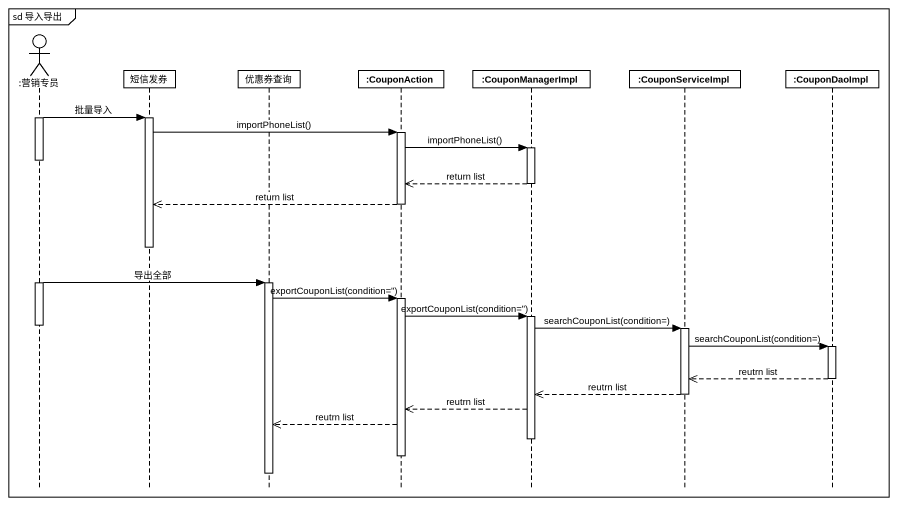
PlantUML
@startuml
mainframe sd 导入导出
hide footbox
actor ":营销专员" as 营销专员
participant 短信发券
participant 优惠券查询
participant ":CouponAction" as CouponAction
participant ":CouponManagerImpl" as CouponManagerImpl
participant ":CouponServiceImpl" as CouponServiceImpl
participant ":CouponDaoImpl" as CouponDaoImpl

activate 营销专员
营销专员 -> 短信发券 : 批量导入
activate 短信发券
短信发券 -> CouponAction : importPhoneList()
activate CouponAction
CouponAction -> CouponManagerImpl : importPhoneList()
activate CouponManagerImpl
deactivate 营销专员
CouponManagerImpl -->> CouponAction : return list
deactivate CouponManagerImpl
CouponAction -->> 短信发券 : return list
deactivate CouponAction
deactivate 短信发券
activate 营销专员
营销专员 -> 优惠券查询 : 导出全部
activate 优惠券查询
优惠券查询 -> CouponAction : exportCouponList(condition='')
activate CouponAction
CouponAction -> CouponManagerImpl : exportCouponList(condition='')
activate CouponManagerImpl
deactivate 营销专员
CouponManagerImpl -> CouponServiceImpl : searchCouponList(condition=)
activate CouponServiceImpl
CouponServiceImpl -> CouponDaoImpl : searchCouponList(condition=)
activate CouponDaoImpl
CouponDaoImpl -->> CouponServiceImpl : reutrn list
deactivate CouponDaoImpl
CouponServiceImpl -->> CouponManagerImpl : reutrn list
deactivate CouponServiceImpl
CouponManagerImpl -->> CouponAction : reutrn list
CouponAction -->> 优惠券查询 : reutrn list
deactivate CouponManagerImpl
deactivate CouponAction
deactivate 优惠券查询
@enduml
